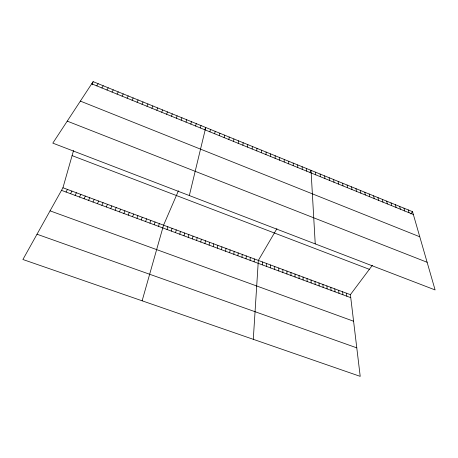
<?xml version="1.0" encoding="UTF-8"?>
<svg xmlns="http://www.w3.org/2000/svg" width="458" height="458" viewBox="0 0 458 458"><rect width="100%" height="100%" fill="white"/><g stroke="black" fill="none" stroke-linecap="round" stroke-linejoin="round"><path stroke-width="0.69" d="M288.735 163.861L288.735 161.268M286.92 273.981L286.931 271.056M282.844 272.47L282.878 269.55M284.206 162.023L284.235 159.436M278.756 270.953L278.813 268.039M279.661 160.18L279.724 157.604M274.657 269.43L274.743 266.527M270.546 267.907L270.655 265.005M275.109 158.325L275.201 155.76M266.424 266.379L266.562 263.482M270.541 156.47L270.667 153.911M262.297 264.844L262.457 261.953M265.961 154.609L266.115 152.062M253.285 339.321L258.341 260.425L276.935 228.628M254.121 261.816L254.333 258.936M261.363 152.743L261.552 150.207M250.079 260.316L250.314 257.442M256.755 150.871L256.978 148.34M246.032 258.81L246.29 255.942M241.967 257.304L242.253 254.442M252.135 148.993L252.392 146.474M237.897 255.793L238.206 252.936M247.503 147.11L247.789 144.602M233.815 254.282L234.147 251.431M229.721 252.764L230.082 249.913M242.855 145.22L243.169 142.719M225.622 251.242L226.006 248.396M238.194 143.331L238.544 140.835M221.506 249.713L221.918 246.879M217.384 248.184L217.819 245.356M233.517 141.43L233.901 138.946M213.245 246.65L213.709 243.828M228.828 139.524L229.246 137.051M209.1 245.116L209.587 242.293M224.122 137.612L224.575 135.15M204.944 243.57L205.459 240.759M200.776 242.024L201.32 239.219M219.405 135.7L219.892 133.244M196.602 240.473L197.163 237.673M192.412 238.921L193.001 236.128M214.676 133.776L215.191 131.332M188.215 237.364L188.833 234.576M209.93 131.847L210.485 129.414M184.001 235.801L184.648 233.019M179.782 234.238L180.452 231.456M189.331 195.555L205.756 127.49L204.766 129.791M175.546 232.664L176.25 229.893M200.398 127.977L201.022 125.561M171.303 231.09L172.031 228.324M195.612 126.03L196.264 123.626M167.05 229.515L167.805 226.756M142.129 300.809L163.563 225.176L178.425 190.78M372.377 265.296L350.393 294.66L360.211 376.361L22.9 259.503L62.946 187.757L73.549 150.487M92.23 84.77L93.123 81.638L412.532 211.665L435.1 289.931L52.813 143.131L93.123 81.638M190.809 124.078L191.501 121.685M158.508 226.344L159.315 223.596M185.994 122.12L186.721 119.738M154.22 224.752L155.056 222.016M149.921 223.161L150.785 220.424M181.168 120.162L181.923 117.786M145.61 221.558L146.503 218.832M176.324 118.193L177.114 115.828M141.287 219.954L142.209 217.235M136.953 218.346L137.904 215.632M171.464 116.218L172.294 113.865M132.608 216.737L133.587 214.029M166.592 114.237L167.456 111.895M128.251 215.123L129.259 212.42M123.883 213.502L124.919 210.806M161.703 112.25L162.601 109.92M119.504 211.877L120.569 209.186M156.796 110.263L157.735 107.939M115.113 210.245L116.206 207.566M110.71 208.613L111.832 205.94M151.879 108.265L152.858 105.953M106.296 206.976L107.447 204.308M146.949 106.262L147.957 103.96M101.871 205.333L103.05 202.671M97.434 203.69L98.642 201.033M142.003 104.247L143.051 101.962M92.985 202.035L94.222 199.39M137.039 102.231L138.121 99.953M88.52 200.381L89.791 197.742M84.049 198.72L85.348 196.087M132.064 100.21L133.186 97.943M79.56 197.06L80.889 194.432M127.072 98.184L128.229 95.928M75.066 195.389L76.423 192.766M122.063 96.151L123.259 93.901M70.555 193.717L71.946 191.101M66.032 192.039L67.452 189.435M117.042 94.108L118.273 91.875M112.004 92.064L113.275 89.837M309.946 172.197L311.028 170.347L315.23 243.902M106.949 90.008L108.26 87.799M101.882 87.947L103.227 85.749M96.798 85.886L98.184 83.694M410.837 213.932L412.532 211.665M37.006 234.227L356.788 347.857M50.059 210.846L353.582 321.218M61.498 190.356L350.754 297.66M62.946 187.757L350.393 294.66M72.083 155.623L369.36 269.327M67.234 121.13L427.125 262.279M80.362 101.103L419.768 236.775M91.697 83.814L413.345 214.487M408.255 209.924L409.04 212.741M403.967 208.178L404.729 210.989M399.668 206.432L400.401 209.232M395.357 204.674L396.061 207.468M391.029 202.917L391.71 205.699M386.695 201.148L387.342 203.924M382.344 199.379L382.968 202.15M377.982 197.604L378.577 200.364M373.608 195.824L374.175 198.577M369.222 194.037L369.761 196.78M364.826 192.246L365.335 194.982M360.412 190.448L360.893 193.179M355.986 188.65L356.439 191.37M351.549 186.841L351.973 189.555M347.101 185.032L347.49 187.734M342.636 183.211L343.002 185.908M338.164 181.391L338.496 184.076M333.67 179.565L333.974 182.244M346.5 293.212L346.838 296.212M342.601 291.763L342.916 294.757M329.17 177.733L329.445 180.4M338.691 290.309L338.983 293.297M324.653 175.895L324.899 178.557M334.769 288.849L335.038 291.832M330.836 287.389L331.088 290.366M320.125 174.051L320.337 176.702M326.897 285.924L327.121 288.895M315.585 172.202L315.768 174.847M322.947 284.452L323.148 287.424M318.986 282.981L319.163 285.941M315.018 281.504L315.173 284.464M306.597 168.538L306.717 171.166M311.034 280.021L311.165 282.975M307.043 278.538L307.152 281.487M302.148 166.729L302.24 169.351M303.041 277.05L303.127 279.993M297.689 164.914L297.752 167.525M299.028 275.556L299.091 278.498M295.009 274.061L295.044 276.993M293.217 163.094L293.246 165.699M290.973 272.562L290.99 275.493"/></g></svg>
